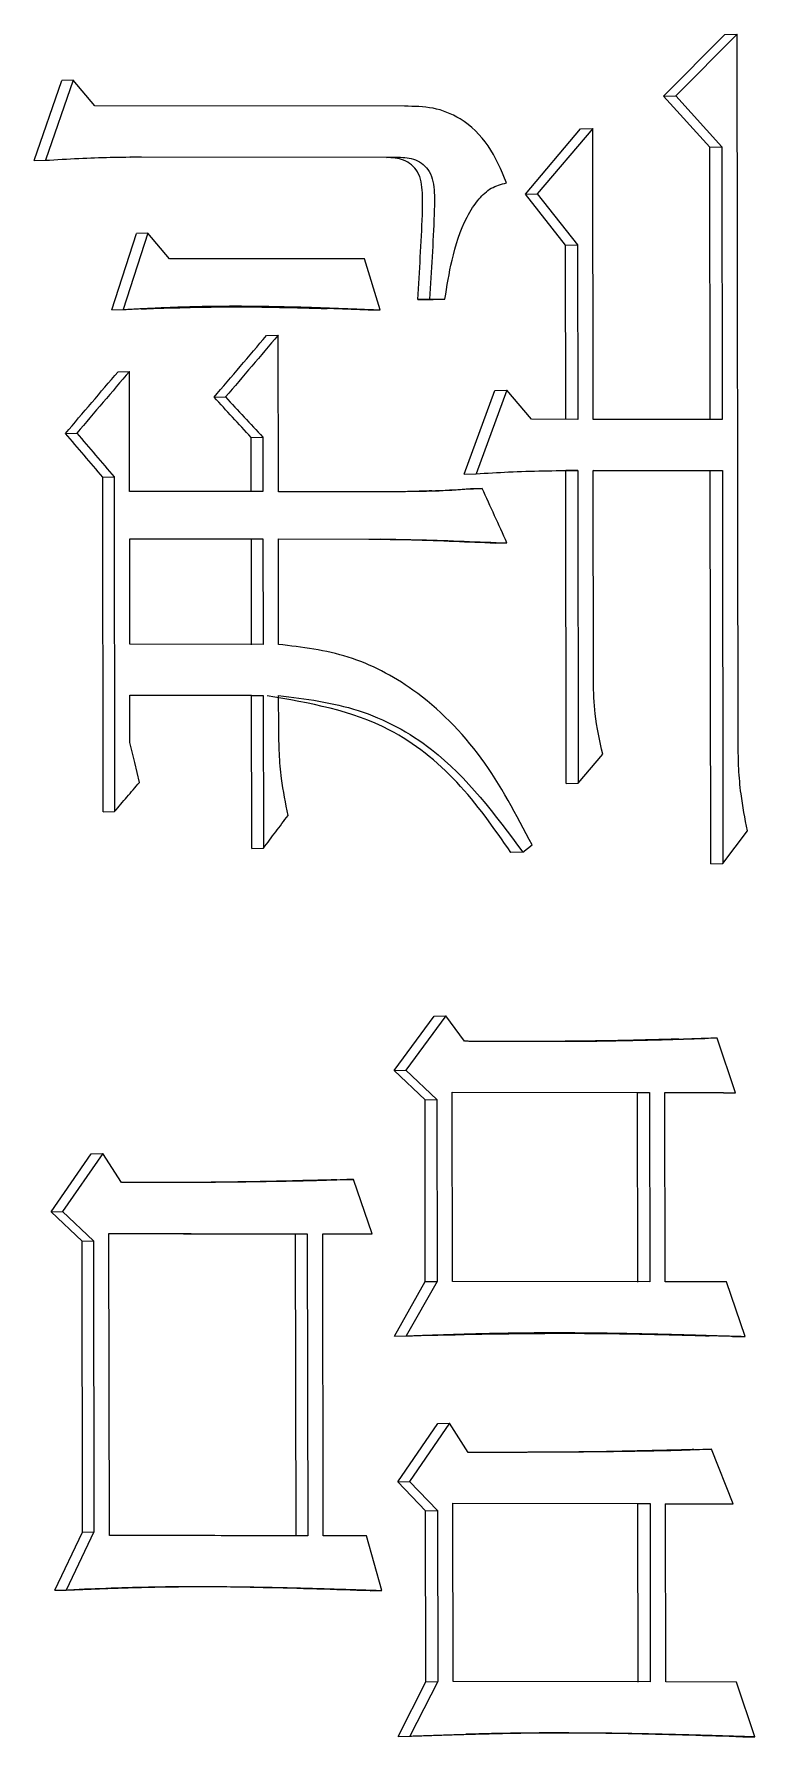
# Model space of a CAD drawing. Header units: millimetres. Extents: x 1726 to 4771, y 590 to 2743.
# Drawn here: x 3141.14 to 3143.28, y 936.04 to 941.1 of the extents above; entities that cross this region are included whole.
import ezdxf

# ---------------------------------------------------------------- set-up
doc = ezdxf.new("R2010")
doc.units = ezdxf.units.MM

msp = doc.modelspace()

# ---------------------------------------------------------------- linework, layer by layer
at = {"color": 7, "linetype": 'Continuous', "lineweight": 25}
for p, q in [((3143.006, 940.9156), (3143.1881, 941.0992)), ((3143.2243, 941.1), (3143.042, 940.9165)), ((3143.1881, 941.0992), (3143.2243, 941.1)), ((3143.2274, 938.9907), (3143.2243, 941.1)), ((3141.1359, 940.724), (3141.2184, 940.9618)), ((3141.2521, 940.9627), (3141.1694, 940.7248)), ((3141.2521, 940.9627), (3141.2184, 940.9618)), ((3141.3167, 940.8868), (3141.2521, 940.9627)), ((3143.006, 940.9156), (3143.042, 940.9165)), ((3143.143, 940.764), (3143.006, 940.9156)), ((3143.042, 940.9165), (3143.1792, 940.7648)), ((3142.2363, 940.8854), (3141.3167, 940.8868)), ((3142.5954, 940.6243), (3142.7596, 940.8187)), ((3142.7953, 940.8195), (3142.6308, 940.6251)), ((3142.7596, 940.8187), (3142.7953, 940.8195)), ((3142.7965, 939.9542), (3142.7953, 940.8195)), ((3143.143, 940.764), (3143.1792, 940.7648)), ((3143.1442, 939.9527), (3143.143, 940.764)), ((3143.1792, 940.7648), (3143.1803, 939.9535)), ((3141.1359, 940.724), (3141.1694, 940.7248)), ((3141.2562, 940.7298), (3141.2627, 940.73)), ((3141.4212, 940.7344), (3141.4551, 940.7352)), ((3142.1833, 940.7332), (3141.4212, 940.7344)), ((3141.4551, 940.7352), (3142.2182, 940.734)), ((3142.1834, 940.7332), (3142.2183, 940.734)), ((3142.5954, 940.6243), (3142.6308, 940.6251)), ((3142.7144, 940.4727), (3142.5954, 940.6243)), ((3142.6308, 940.6251), (3142.75, 940.4735)), ((3141.3667, 940.2801), (3141.44, 940.5072)), ((3141.4739, 940.508), (3141.4005, 940.281)), ((3141.4739, 940.508), (3141.44, 940.5072)), ((3141.5385, 940.4322), (3141.4739, 940.508)), ((3142.7144, 940.4727), (3142.75, 940.4735)), ((3142.7152, 939.9543), (3142.7144, 940.4727)), ((3142.75, 940.4735), (3142.7508, 939.9543)), ((3142.1638, 940.2798), (3142.1177, 940.4313)), ((3142.3105, 940.312), (3142.2755, 940.3111)), ((3142.3105, 940.312), (3142.3564, 940.3119)), ((3142.3213, 940.3111), (3142.3564, 940.3119)), ((3141.3667, 940.2801), (3141.4005, 940.281)), ((3142.129, 940.2789), (3142.0007, 940.2839)), ((3142.129, 940.2789), (3142.1638, 940.2798)), ((3141.8264, 940.2037), (3141.8608, 940.2045)), ((3141.8615, 939.7394), (3141.8608, 940.2045)), ((3141.3854, 940.0962), (3141.4192, 940.0971)), ((3141.4197, 939.7401), (3141.4192, 940.0971)), ((3142.4136, 939.7917), (3142.5048, 940.0403)), ((3142.5401, 940.0412), (3142.4488, 939.7925)), ((3142.5048, 940.0403), (3142.5401, 940.0412)), ((3142.6135, 939.9545), (3142.5401, 940.0412)), ((3141.6705, 940.0201), (3141.7047, 940.0209)), ((3142.7508, 939.9543), (3142.6135, 939.9545)), ((3143.1803, 939.9535), (3142.7965, 939.9542)), ((3141.2291, 939.9126), (3141.2628, 939.9134)), ((3141.7809, 939.9009), (3141.8153, 939.9017)), ((3141.7811, 939.7386), (3141.7809, 939.9009)), ((3141.8153, 939.9017), (3141.8155, 939.7395)), ((3142.4136, 939.7917), (3142.4488, 939.7925)), ((3142.5426, 939.7978), (3142.5591, 939.7984)), ((3142.751, 939.8028), (3142.7154, 939.802)), ((3142.7168, 938.8718), (3142.7154, 939.802)), ((3142.751, 939.8028), (3142.7523, 938.8726)), ((3142.7967, 939.8028), (3143.1806, 939.8021)), ((3142.7977, 939.1754), (3142.7967, 939.8028)), ((3143.1444, 939.8013), (3142.7967, 939.8019)), ((3143.1444, 939.8013), (3143.1806, 939.8021)), ((3143.1461, 938.633), (3143.1444, 939.8013)), ((3143.1806, 939.8021), (3143.1823, 938.6339)), ((3141.3398, 939.7826), (3141.3736, 939.7834)), ((3141.3412, 938.7874), (3141.3398, 939.7826)), ((3141.3736, 939.7834), (3141.375, 938.7883)), ((3141.8155, 939.7395), (3141.4197, 939.7401)), ((3142.1646, 939.7389), (3141.8615, 939.7394)), ((3142.432, 939.7484), (3142.4672, 939.7492)), ((3141.4204, 939.2858), (3141.4199, 939.5995)), ((3141.4199, 939.5995), (3141.8157, 939.5989)), ((3141.7813, 939.598), (3141.4199, 939.5986)), ((3141.7813, 939.598), (3141.8157, 939.5989)), ((3141.7818, 939.2843), (3141.7813, 939.598)), ((3141.8157, 939.5989), (3141.8161, 939.2852)), ((3141.8617, 939.5988), (3142.1648, 939.5983)), ((3141.8621, 939.2851), (3141.8617, 939.5988)), ((3142.13, 939.5975), (3141.8617, 939.5979)), ((3142.1648, 939.5983), (3142.13, 939.5975)), ((3142.5054, 939.586), (3142.5407, 939.5869)), ((3141.8161, 939.2852), (3141.4204, 939.2858)), ((3141.4206, 939.1343), (3141.8164, 939.1337)), ((3141.4208, 938.9937), (3141.4206, 939.1343)), ((3141.782, 939.1329), (3141.4206, 939.1335)), ((3141.782, 939.1329), (3141.8164, 939.1337)), ((3141.7827, 938.6786), (3141.782, 939.1329)), ((3141.8164, 939.1337), (3141.817, 938.6794)), ((3141.8625, 939.0363), (3141.8623, 939.1336)), ((3142.7523, 938.8726), (3142.8254, 938.959)), ((3142.7168, 938.8718), (3142.7523, 938.8726)), ((3141.3412, 938.7874), (3141.375, 938.7883)), ((3143.1823, 938.6339), (3143.2551, 938.7311)), ((3141.7827, 938.6786), (3141.817, 938.6794)), ((3142.5879, 938.6673), (3142.6153, 938.6889)), ((3142.5879, 938.6673), (3142.5525, 938.6665)), ((3143.1461, 938.633), (3143.1823, 938.6339)), ((3142.2056, 938.0181), (3142.3244, 938.1801)), ((3142.3595, 938.181), (3142.2405, 938.0189)), ((3142.3244, 938.1801), (3142.3595, 938.181)), ((3142.4146, 938.1052), (3142.3595, 938.181)), ((3143.0017, 938.1097), (3143.1286, 938.1139)), ((3143.1648, 938.1147), (3143.1286, 938.1139)), ((3143.2198, 937.9523), (3143.1648, 938.1147)), ((3142.2056, 938.0181), (3142.2405, 938.0189)), ((3142.2973, 937.9314), (3142.2056, 938.0181)), ((3142.2405, 938.0189), (3142.3323, 937.9322)), ((3142.2973, 937.9314), (3142.3323, 937.9322)), ((3142.2981, 937.3905), (3142.2973, 937.9314)), ((3142.3323, 937.9322), (3142.3331, 937.3914)), ((3142.379, 937.3913), (3142.3782, 937.9538)), ((3142.3782, 937.9538), (3142.964, 937.9528)), ((3142.9282, 937.952), (3142.3782, 937.9529)), ((3142.9282, 937.952), (3142.964, 937.9528)), ((3142.929, 937.3895), (3142.9282, 937.952)), ((3142.964, 937.9528), (3142.9648, 937.3903)), ((3143.0105, 937.3902), (3143.0097, 937.9527)), ((3143.0097, 937.9527), (3143.2198, 937.9523)), ((3143.1836, 937.9515), (3143.0097, 937.9518)), ((3143.1836, 937.9515), (3143.2198, 937.9523)), ((3141.1865, 937.5978), (3141.3059, 937.7707)), ((3141.3397, 937.7715), (3141.2201, 937.5987)), ((3141.3059, 937.7707), (3141.3397, 937.7715)), ((3141.3951, 937.6849), (3141.3397, 937.7715)), ((3142.0502, 937.6938), (3142.0849, 937.6947)), ((3142.1402, 937.5323), (3142.0849, 937.6947)), ((3141.1865, 937.5978), (3141.2201, 937.5987)), ((3141.2787, 937.5111), (3141.1865, 937.5978)), ((3141.2201, 937.5987), (3141.3124, 937.512)), ((3141.2787, 937.5111), (3141.3124, 937.512)), ((3141.2799, 936.6458), (3141.2787, 937.5111)), ((3141.3124, 937.512), (3141.3136, 936.6466)), ((3141.3597, 936.6357), (3141.3584, 937.5335)), ((3141.9128, 937.5318), (3141.9474, 937.5326)), ((3141.9141, 936.6349), (3141.9128, 937.5318)), ((3141.9474, 937.5326), (3141.9487, 936.6348)), ((3141.9933, 937.5325), (3142.1402, 937.5323)), ((3141.9946, 936.6347), (3141.9933, 937.5325)), ((3142.1055, 937.5315), (3141.9933, 937.5317)), ((3142.1402, 937.5323), (3142.1055, 937.5315)), ((3142.2067, 937.2284), (3142.2981, 937.3905)), ((3142.3331, 937.3914), (3142.2416, 937.2293)), ((3142.2981, 937.3905), (3142.3331, 937.3914)), ((3142.9648, 937.3903), (3142.379, 937.3913)), ((3143.1932, 937.3899), (3143.0105, 937.3902)), ((3143.2482, 937.2276), (3143.1932, 937.3899)), ((3142.2067, 937.2284), (3142.2416, 937.2293)), ((3143.212, 937.2267), (3143.2482, 937.2276)), ((3142.2165, 936.7957), (3142.3353, 936.9686)), ((3142.3704, 936.9695), (3142.2514, 936.7966)), ((3142.3353, 936.9686), (3142.3704, 936.9695)), ((3142.4255, 936.8828), (3142.3704, 936.9695)), ((3143.0726, 936.8906), (3143.1122, 936.8916)), ((3143.1122, 936.8916), (3143.1483, 936.8924)), ((3143.2124, 936.73), (3143.1483, 936.8924)), ((3142.2165, 936.7957), (3142.2514, 936.7966)), ((3142.2991, 936.7091), (3142.2165, 936.7957)), ((3142.2514, 936.7966), (3142.3341, 936.7099)), ((3142.2991, 936.7091), (3142.3341, 936.7099)), ((3142.2998, 936.2007), (3142.2991, 936.7091)), ((3142.3341, 936.7099), (3142.3349, 936.2015)), ((3142.3807, 936.2014), (3142.3799, 936.7315)), ((3142.3799, 936.7315), (3142.9658, 936.7305)), ((3142.9299, 936.7296), (3142.3799, 936.7306)), ((3142.9299, 936.7296), (3142.9658, 936.7305)), ((3142.9307, 936.1996), (3142.9299, 936.7296)), ((3142.9658, 936.7305), (3142.9666, 936.2004)), ((3143.0115, 936.7304), (3143.2124, 936.73)), ((3143.0123, 936.2004), (3143.0115, 936.7304)), ((3143.1762, 936.7292), (3143.0115, 936.7295)), ((3143.2124, 936.73), (3143.1762, 936.7292)), ((3141.1973, 936.4728), (3141.2799, 936.6458)), ((3141.3136, 936.6466), (3141.2309, 936.4737)), ((3141.2799, 936.6458), (3141.3136, 936.6466)), ((3142.1232, 936.6345), (3141.9946, 936.6347)), ((3142.1693, 936.4722), (3142.1232, 936.6345)), ((3141.1973, 936.4728), (3141.2309, 936.4737)), ((3142.1345, 936.4714), (3142.1693, 936.4722)), ((3142.2176, 936.0386), (3142.2998, 936.2007)), ((3142.3349, 936.2015), (3142.2525, 936.0394)), ((3142.2998, 936.2007), (3142.3349, 936.2015)), ((3142.9666, 936.2004), (3142.3807, 936.2014)), ((3143.2223, 936.2), (3143.0123, 936.2004)), ((3143.2773, 936.0376), (3143.2223, 936.2)), ((3142.2176, 936.0386), (3142.2525, 936.0394)), ((3143.241, 936.0368), (3143.2773, 936.0376))]:
    msp.add_line(p, q, dxfattribs=at)
at = {"color": 7, "linetype": 'Continuous', "lineweight": 25, "flags": 128}
msp.add_lwpolyline([(3141.4486, 938.8747), (3141.4347, 938.9342), (3141.4208, 938.9937)], dxfattribs=at)
at = {"color": 7, "linetype": 'Continuous', "lineweight": 25}
for points, knots in [([(3142.5392, 940.6577), (3142.5234, 940.6959), (3142.4925, 940.7709), (3142.4123, 940.849), (3142.3219, 940.8845), (3142.2648, 940.8851), (3142.2363, 940.8854)], [0, 0, 0, 0, 0.291536, 0.572529, 0.787239, 1, 1, 1, 1]), ([(3141.1694, 940.7248), (3141.2027, 940.7268), (3141.2669, 940.7308), (3141.3622, 940.7338), (3141.4241, 940.7347), (3141.4551, 940.7352)], [0, 0, 0, 0, 0.349386, 0.674644, 1, 1, 1, 1]), ([(3142.2755, 940.3111), (3142.2809, 940.3952), (3142.2877, 940.5011), (3142.2914, 940.627), (3142.2829, 940.6917), (3142.2353, 940.7305), (3142.2005, 940.7323), (3142.1833, 940.7332)], [0, 0, 0, 0, 0.512318, 0.645335, 0.776202, 0.889398, 1, 1, 1, 1]), ([(3142.2182, 940.734), (3142.2354, 940.7331), (3142.2702, 940.7313), (3142.3179, 940.6926), (3142.3264, 940.6278), (3142.3227, 940.502), (3142.3159, 940.396), (3142.3105, 940.312)], [0, 0, 0, 0, 0.110716, 0.223974, 0.35482, 0.487804, 1, 1, 1, 1]), ([(3142.3564, 940.3119), (3142.3626, 940.3505), (3142.376, 940.4342), (3142.4081, 940.5373), (3142.4527, 940.6074), (3142.4927, 940.6452), (3142.5236, 940.6535), (3142.5392, 940.6577)], [0, 0, 0, 0, 0.279047, 0.604417, 0.761098, 0.879545, 1, 1, 1, 1]), ([(3142.1177, 940.4313), (3142.0314, 940.4314), (3141.8386, 940.4317), (3141.6453, 940.432), (3141.5385, 940.4322)], [0, 0, 0, 0, 0.447226, 1, 1, 1, 1]), ([(3142.2755, 940.3111), (3142.2841, 940.3111), (3142.2993, 940.3111), (3142.3146, 940.3111), (3142.3213, 940.3111)], [0, 0, 0, 0, 0.56, 1, 1, 1, 1]), ([(3141.4005, 940.281), (3141.4065, 940.2813), (3141.4186, 940.2819), (3141.4366, 940.2828), (3141.4546, 940.2838), (3141.4727, 940.2847), (3141.4907, 940.2855), (3141.5088, 940.2864), (3141.5238, 940.287), (3141.5388, 940.2876), (3141.5539, 940.2882), (3141.59, 940.2895), (3141.6682, 940.2916), (3141.7644, 940.2918), (3141.8486, 940.2904), (3141.8906, 940.2894), (3141.9146, 940.2889), (3141.9387, 940.2882), (3141.9687, 940.2873), (3141.9987, 940.2863), (3142.0227, 940.2853), (3142.0407, 940.2846), (3142.0587, 940.2839), (3142.0737, 940.2834), (3142.0857, 940.2829), (3142.0947, 940.2826), (3142.1037, 940.2822), (3142.1127, 940.2819), (3142.1217, 940.2815), (3142.1307, 940.2812), (3142.1397, 940.2808), (3142.1472, 940.2805), (3142.1552, 940.2802), (3142.1603, 940.2799), (3142.1638, 940.2798)], [0, 0, 0, 0, 0.0236182, 0.0472364, 0.0708546, 0.0944727, 0.1180909, 0.1417091, 0.1653273, 0.1771364, 0.2007546, 0.2243728, 0.318848, 0.5078116, 0.6022856, 0.649522, 0.6731402, 0.6967584, 0.7439949, 0.7912315, 0.8148496, 0.8384678, 0.862086, 0.8857042, 0.8975133, 0.9093224, 0.9211315, 0.9329406, 0.9447496, 0.9565587, 0.9683678, 0.9801769, 0.9860815, 1, 1, 1, 1]), ([(3141.4538, 940.283), (3141.4537, 940.283), (3141.4537, 940.283), (3141.454, 940.283), (3141.4547, 940.283), (3141.4603, 940.2832), (3141.5517, 940.2861), (3141.7371, 940.2915), (3141.9123, 940.2865), (3142.0062, 940.2837)], [0, 0, 0, 0, 0.000499, 0.0023709, 0.0044597, 0.0095234, 0.0446911, 0.4879539, 1, 1, 1, 1]), ([(3141.6705, 940.0201), (3141.6965, 940.0507), (3141.7484, 940.1119), (3141.8004, 940.1731), (3141.8264, 940.2037)], [0, 0, 0, 0, 0.499998, 1, 1, 1, 1]), ([(3141.8608, 940.2045), (3141.8348, 940.1739), (3141.7828, 940.1127), (3141.7307, 940.0515), (3141.7047, 940.0209)], [0, 0, 0, 0, 0.5, 1, 1, 1, 1]), ([(3141.2291, 939.9126), (3141.2552, 939.9432), (3141.3073, 940.0044), (3141.3593, 940.0656), (3141.3854, 940.0962)], [0, 0, 0, 0, 0.499999, 1, 1, 1, 1]), ([(3141.4192, 940.0971), (3141.3931, 940.0664), (3141.341, 940.0052), (3141.2889, 939.944), (3141.2628, 939.9134)], [0, 0, 0, 0, 0.5, 1, 1, 1, 1]), ([(3141.7809, 939.9009), (3141.7625, 939.9208), (3141.7257, 939.9605), (3141.6889, 940.0002), (3141.6705, 940.0201)], [0, 0, 0, 0, 0.5, 1, 1, 1, 1]), ([(3141.7047, 940.0209), (3141.7231, 940.001), (3141.76, 939.9613), (3141.7968, 939.9216), (3141.8153, 939.9017)], [0, 0, 0, 0, 0.499996, 1, 1, 1, 1]), ([(3141.3398, 939.7826), (3141.3214, 939.8043), (3141.2845, 939.8476), (3141.2476, 939.8909), (3141.2291, 939.9126)], [0, 0, 0, 0, 0.5, 1, 1, 1, 1]), ([(3141.2628, 939.9134), (3141.2813, 939.8917), (3141.3182, 939.8484), (3141.3551, 939.8051), (3141.3736, 939.7834)], [0, 0, 0, 0, 0.4999962, 1, 1, 1, 1]), ([(3142.4488, 939.7925), (3142.4811, 939.7945), (3142.5476, 939.7985), (3142.6483, 939.8016), (3142.7168, 939.8024), (3142.751, 939.8028)], [0, 0, 0, 0, 0.320446, 0.660167, 1, 1, 1, 1]), ([(3142.4672, 939.7492), (3142.4328, 939.7467), (3142.3653, 939.7416), (3142.2643, 939.7393), (3142.1978, 939.739), (3142.1646, 939.7389)], [0, 0, 0, 0, 0.341779, 0.6707976, 1, 1, 1, 1]), ([(3142.3172, 939.7419), (3142.3073, 939.7415), (3142.2858, 939.7406), (3142.2557, 939.7397), (3142.2396, 939.7393)], [0, 0, 0, 0, 0.4628, 1, 1, 1, 1]), ([(3142.3168, 939.7421), (3142.3221, 939.7423), (3142.3605, 939.7436), (3142.3989, 939.7462), (3142.432, 939.7484)], [0, 0, 0, 0, 0.138043, 1, 1, 1, 1]), ([(3142.5407, 939.5869), (3142.5285, 939.6139), (3142.504, 939.668), (3142.4795, 939.7222), (3142.4672, 939.7492)], [0, 0, 0, 0, 0.499999, 1, 1, 1, 1]), ([(3142.5054, 939.586), (3142.4652, 939.5877), (3142.3825, 939.5911), (3142.2574, 939.5959), (3142.1724, 939.5969), (3142.13, 939.5975)], [0, 0, 0, 0, 0.321994, 0.660963, 1, 1, 1, 1]), ([(3142.1648, 939.5983), (3142.2051, 939.5978), (3142.288, 939.5968), (3142.4133, 939.592), (3142.4983, 939.5886), (3142.5407, 939.5869)], [0, 0, 0, 0, 0.321579, 0.660777, 1, 1, 1, 1]), ([(3142.6153, 938.6889), (3142.5689, 938.7781), (3142.4774, 938.9539), (3142.2861, 939.1472), (3142.0731, 939.26), (3141.9321, 939.2767), (3141.8621, 939.2851)], [0, 0, 0, 0, 0.289657, 0.571456, 0.787204, 1, 1, 1, 1]), ([(3142.5525, 938.6665), (3142.502, 938.7389), (3142.4025, 938.882), (3142.1625, 939.0745), (3141.9539, 939.1109), (3141.8279, 939.1328)], [0, 0, 0, 0, 0.28908, 0.570701, 1, 1, 1, 1]), ([(3141.8623, 939.1336), (3141.9422, 939.1235), (3142.1032, 939.103), (3142.372, 938.9589), (3142.5054, 938.7787), (3142.5879, 938.6673)], [0, 0, 0, 0, 0.2734639, 0.5510093, 1, 1, 1, 1]), ([(3142.8254, 938.959), (3142.8163, 938.9988), (3142.7999, 939.0699), (3142.7983, 939.1431), (3142.7977, 939.1754)], [0, 0, 0, 0, 0.558835, 1, 1, 1, 1]), ([(3141.8904, 938.7767), (3141.8832, 938.8131), (3141.8711, 938.874), (3141.8638, 938.9611), (3141.8629, 939.0112), (3141.8625, 939.0363)], [0, 0, 0, 0, 0.426096, 0.71242, 1, 1, 1, 1]), ([(3143.2551, 938.7311), (3143.248, 938.7675), (3143.236, 938.8285), (3143.2286, 938.9155), (3143.2278, 938.9656), (3143.2274, 938.9907)], [0, 0, 0, 0, 0.426056, 0.7124, 1, 1, 1, 1]), ([(3141.375, 938.7883), (3141.3873, 938.8027), (3141.4118, 938.8315), (3141.4364, 938.8603), (3141.4486, 938.8747)], [0, 0, 0, 0, 0.4999989, 1, 1, 1, 1]), ([(3141.817, 938.6794), (3141.8293, 938.6956), (3141.8537, 938.728), (3141.8782, 938.7604), (3141.8904, 938.7767)], [0, 0, 0, 0, 0.499998, 1, 1, 1, 1]), ([(3143.1648, 938.1147), (3143.1606, 938.1145), (3143.1481, 938.1141), (3143.1314, 938.1135), (3143.1148, 938.1129), (3143.0981, 938.1123), (3143.0773, 938.1116), (3143.0522, 938.1107), (3143.0272, 938.1099), (3143.0064, 938.1092), (3142.9772, 938.1084), (3142.923, 938.1069), (3142.8645, 938.1058), (3142.8186, 938.1052), (3142.7977, 938.1049), (3142.7768, 938.1047), (3142.7518, 938.1045), (3142.7267, 938.1044), (3142.7016, 938.1043), (3142.6765, 938.1042), (3142.6515, 938.1042), (3142.6306, 938.1042), (3142.6097, 938.1042), (3142.5888, 938.1043), (3142.5678, 938.1044), (3142.5511, 938.1044), (3142.5386, 938.1045), (3142.526, 938.1045), (3142.5135, 938.1046), (3142.5009, 938.1047), (3142.4884, 938.1047), (3142.4758, 938.1048), (3142.4633, 938.1049), (3142.4528, 938.1049), (3142.4444, 938.105), (3142.4392, 938.105), (3142.434, 938.105), (3142.4287, 938.1051), (3142.4219, 938.1051), (3142.4172, 938.1051), (3142.4146, 938.1052)], [0, 0, 0, 0, 0.016701, 0.0501031, 0.0668042, 0.0835052, 0.1169073, 0.1503094, 0.1837115, 0.2171136, 0.2338146, 0.3006189, 0.434229, 0.4676311, 0.4843322, 0.5177343, 0.5511364, 0.5845385, 0.6179406, 0.6513427, 0.6847448, 0.7181469, 0.7348479, 0.76825, 0.8016521, 0.8183532, 0.8350542, 0.8517553, 0.8684563, 0.8851574, 0.9018584, 0.9185594, 0.9352605, 0.9519615, 0.9603121, 0.9686626, 0.9728378, 0.9811884, 0.9895389, 1, 1, 1, 1]), ([(3143.0517, 938.1116), (3143.0517, 938.1116), (3143.0517, 938.1116), (3143.0506, 938.1116), (3143.0265, 938.1111), (3142.9203, 938.1081), (3142.7268, 938.1044), (3142.568, 938.1047), (3142.4671, 938.1048)], [0, 0, 0, 0, 0.002285, 0.006125, 0.01066, 0.17691, 0.476951, 1, 1, 1, 1]), ([(3142.0849, 937.6947), (3142.0583, 937.6936), (3142.025, 937.6923), (3141.985, 937.691), (3141.965, 937.6904), (3141.9249, 937.6894), (3141.8382, 937.6879), (3141.7448, 937.6863), (3141.6713, 937.6858), (3141.6479, 937.6857), (3141.6345, 937.6856), (3141.6245, 937.6855), (3141.6145, 937.6855), (3141.6045, 937.6854), (3141.5944, 937.6854), (3141.5844, 937.6853), (3141.5744, 937.6853), (3141.5644, 937.6853), (3141.5543, 937.6852), (3141.5443, 937.6852), (3141.5309, 937.6852), (3141.5176, 937.6851), (3141.5042, 937.6851), (3141.4942, 937.6851), (3141.4858, 937.6851), (3141.4791, 937.685), (3141.4741, 937.685), (3141.4691, 937.685), (3141.4641, 937.685), (3141.4574, 937.685), (3141.4507, 937.685), (3141.444, 937.685), (3141.439, 937.685), (3141.434, 937.685), (3141.4289, 937.685), (3141.4239, 937.685), (3141.4189, 937.685), (3141.4139, 937.6849), (3141.4089, 937.6849), (3141.4026, 937.6849), (3141.398, 937.6849), (3141.3951, 937.6849)], [0, 0, 0, 0, 0.11615, 0.145188, 0.174226, 0.203263, 0.319414, 0.551716, 0.609791, 0.638828, 0.653347, 0.667866, 0.682385, 0.696903, 0.711422, 0.725941, 0.74046, 0.754978, 0.769497, 0.784016, 0.798535, 0.827572, 0.842091, 0.85661, 0.871129, 0.878388, 0.885647, 0.892907, 0.900166, 0.907426, 0.921944, 0.929204, 0.936463, 0.943723, 0.950982, 0.958241, 0.965501, 0.97276, 0.98002, 0.987279, 1, 1, 1, 1]), ([(3142.0348, 937.6934), (3142.0348, 937.6934), (3142.0349, 937.6934), (3142.0346, 937.6934), (3142.0335, 937.6933), (3141.9696, 937.6918), (3141.7719, 937.6864), (3141.6203, 937.6856), (3141.5406, 937.6852)], [0, 0, 0, 0, 0.000108, 0.002793, 0.008406, 0.014957, 0.482211, 1, 1, 1, 1]), ([(3141.3584, 937.5335), (3141.4567, 937.5334), (3141.6532, 937.5331), (3141.8493, 937.5328), (3141.9474, 937.5326)], [0, 0, 0, 0, 0.4999959, 1, 1, 1, 1]), ([(3141.9128, 937.5318), (3141.8149, 937.5319), (3141.6303, 937.5322), (3141.4453, 937.5325), (3141.3584, 937.5327)], [0, 0, 0, 0, 0.5304302, 1, 1, 1, 1]), ([(3142.2416, 937.2293), (3142.2466, 937.2294), (3142.2539, 937.2297), (3142.2638, 937.23), (3142.2711, 937.2303), (3142.2785, 937.2306), (3142.2859, 937.2308), (3142.2933, 937.2311), (3142.3006, 937.2313), (3142.308, 937.2316), (3142.3154, 937.2318), (3142.3228, 937.2321), (3142.3301, 937.2323), (3142.3375, 937.2325), (3142.3449, 937.2328), (3142.3523, 937.233), (3142.3621, 937.2333), (3142.3719, 937.2337), (3142.3817, 937.234), (3142.3891, 937.2342), (3142.3965, 937.2344), (3142.4039, 937.2346), (3142.4112, 937.2349), (3142.4186, 937.2351), (3142.426, 937.2353), (3142.4333, 937.2355), (3142.4407, 937.2357), (3142.4481, 937.2359), (3142.4555, 937.2361), (3142.4653, 937.2363), (3142.4751, 937.2366), (3142.4849, 937.2368), (3142.4997, 937.2371), (3142.5316, 937.2378), (3142.5709, 937.2384), (3142.6053, 937.2387), (3142.6225, 937.2389), (3142.6323, 937.2389), (3142.6397, 937.239), (3142.647, 937.239), (3142.6544, 937.239), (3142.6618, 937.239), (3142.6691, 937.2391), (3142.6765, 937.2391), (3142.6863, 937.2391), (3142.6961, 937.2391), (3142.7059, 937.239), (3142.7133, 937.239), (3142.7207, 937.239), (3142.728, 937.239), (3142.7354, 937.2389), (3142.7428, 937.2389), (3142.7501, 937.2388), (3142.7575, 937.2388), (3142.7648, 937.2387), (3142.7722, 937.2386), (3142.7796, 937.2386), (3142.7869, 937.2385), (3142.7943, 937.2384), (3142.8016, 937.2383), (3142.8115, 937.2382), (3142.8213, 937.2381), (3142.8311, 937.238), (3142.8384, 937.2379), (3142.8458, 937.2378), (3142.8532, 937.2377), (3142.8605, 937.2375), (3142.8752, 937.2373), (3142.9071, 937.2367), (3142.9463, 937.2359), (3142.9806, 937.2351), (3142.9978, 937.2347), (3143.0076, 937.2345), (3143.0149, 937.2343), (3143.0223, 937.2341), (3143.0296, 937.2339), (3143.037, 937.2337), (3143.0443, 937.2335), (3143.0541, 937.2332), (3143.0639, 937.233), (3143.0737, 937.2327), (3143.0811, 937.2325), (3143.0884, 937.2323), (3143.0958, 937.2321), (3143.1031, 937.2319), (3143.1105, 937.2317), (3143.1178, 937.2315), (3143.1251, 937.2313), (3143.1325, 937.231), (3143.1398, 937.2308), (3143.1472, 937.2306), (3143.157, 937.2303), (3143.1668, 937.23), (3143.1765, 937.2297), (3143.1839, 937.2295), (3143.1912, 937.2293), (3143.1986, 937.2291), (3143.2059, 937.2288), (3143.2133, 937.2286), (3143.2206, 937.2284), (3143.2279, 937.2282), (3143.2371, 937.2279), (3143.2439, 937.2277), (3143.2482, 937.2276)], [0, 0, 0, 0, 0.014624, 0.021936, 0.029248, 0.036561, 0.043873, 0.051185, 0.058497, 0.065809, 0.073121, 0.080433, 0.087745, 0.095057, 0.102369, 0.109682, 0.116994, 0.131618, 0.13893, 0.146242, 0.153554, 0.160866, 0.168178, 0.17549, 0.182803, 0.190115, 0.197427, 0.204739, 0.212051, 0.219363, 0.233987, 0.241299, 0.248611, 0.27786, 0.336357, 0.365605, 0.38023, 0.387542, 0.394854, 0.402166, 0.409478, 0.41679, 0.424102, 0.431414, 0.438727, 0.453351, 0.460663, 0.467975, 0.475287, 0.482599, 0.489911, 0.497223, 0.504535, 0.511848, 0.51916, 0.526472, 0.533784, 0.541096, 0.548408, 0.55572, 0.563032, 0.577656, 0.584969, 0.592281, 0.599593, 0.606905, 0.614217, 0.621529, 0.650778, 0.709274, 0.738523, 0.753147, 0.760459, 0.767771, 0.775083, 0.782395, 0.789708, 0.79702, 0.804332, 0.818956, 0.826268, 0.83358, 0.840892, 0.848204, 0.855516, 0.862829, 0.870141, 0.877453, 0.884765, 0.892077, 0.899389, 0.906701, 0.921325, 0.928638, 0.93595, 0.943262, 0.950574, 0.957886, 0.965198, 0.97251, 0.979822, 0.987134, 1, 1, 1, 1]), ([(3142.2475, 937.2295), (3142.2475, 937.2295), (3142.2475, 937.2295), (3142.2484, 937.2295), (3142.2513, 937.2296), (3142.3891, 937.2331), (3142.6198, 937.2384), (3142.8807, 937.2361), (3143.0208, 937.2329), (3143.0867, 937.2311), (3143.1239, 937.23), (3143.1345, 937.2297), (3143.141, 937.2294)], [0, 0, 0, 0, 0.002284, 0.005504, 0.008666, 0.019216, 0.475905, 0.734426, 0.864118, 0.93608, 0.96091, 1, 1, 1, 1]), ([(3143.1483, 936.8924), (3143.1145, 936.891), (3143.0639, 936.8888), (3143.0047, 936.8874), (3142.9751, 936.8869), (3142.9455, 936.8864), (3142.8568, 936.8848), (3142.7679, 936.8838), (3142.6917, 936.8834), (3142.679, 936.8834), (3142.6663, 936.8833), (3142.6536, 936.8832), (3142.643, 936.8832), (3142.6324, 936.8832), (3142.6219, 936.8831), (3142.6092, 936.8831), (3142.5964, 936.883), (3142.5859, 936.883), (3142.5753, 936.883), (3142.5647, 936.883), (3142.552, 936.883), (3142.5414, 936.8829), (3142.5308, 936.8829), (3142.5202, 936.8829), (3142.5096, 936.8829), (3142.5011, 936.8829), (3142.4948, 936.8829), (3142.4884, 936.8829), (3142.4831, 936.8829), (3142.4778, 936.8829), (3142.4725, 936.8829), (3142.4662, 936.8829), (3142.4609, 936.8828), (3142.4556, 936.8828), (3142.4503, 936.8828), (3142.4439, 936.8828), (3142.4386, 936.8828), (3142.4325, 936.8828), (3142.4285, 936.8828), (3142.4255, 936.8828)], [0, 0, 0, 0, 0.14049, 0.210735, 0.245858, 0.263419, 0.333664, 0.614647, 0.632209, 0.64977, 0.667331, 0.684892, 0.702453, 0.711234, 0.728795, 0.746356, 0.763918, 0.781479, 0.790259, 0.80782, 0.825382, 0.842943, 0.851723, 0.869285, 0.886846, 0.895626, 0.904407, 0.913188, 0.921968, 0.926359, 0.935139, 0.94392, 0.9527, 0.957091, 0.965871, 0.974652, 0.983432, 0.987823, 1, 1, 1, 1]), ([(3143.0961, 936.8911), (3143.0961, 936.8911), (3143.0961, 936.8911), (3143.0956, 936.8911), (3143.0933, 936.8911), (3143.0161, 936.8892), (3142.8352, 936.8843), (3142.6792, 936.8835), (3142.5954, 936.883)], [0, 0, 0, 0, 0.001506, 0.003997, 0.009487, 0.024244, 0.475422, 1, 1, 1, 1]), ([(3141.9487, 936.6348), (3141.8506, 936.635), (3141.6545, 936.6353), (3141.458, 936.6356), (3141.3597, 936.6357)], [0, 0, 0, 0, 0.499996, 1, 1, 1, 1]), ([(3141.2309, 936.4737), (3141.2375, 936.4739), (3141.2508, 936.4745), (3141.2674, 936.4751), (3141.2841, 936.4758), (3141.2973, 936.4763), (3141.3139, 936.477), (3141.3272, 936.4775), (3141.3438, 936.4781), (3141.3571, 936.4786), (3141.3737, 936.4792), (3141.387, 936.4796), (3141.4036, 936.4801), (3141.4169, 936.4806), (3141.4335, 936.4811), (3141.4468, 936.4814), (3141.4634, 936.4818), (3141.4767, 936.4822), (3141.4933, 936.4825), (3141.5065, 936.4828), (3141.5198, 936.483), (3141.5331, 936.4832), (3141.5464, 936.4834), (3141.563, 936.4836), (3141.5762, 936.4837), (3141.5928, 936.4838), (3141.6061, 936.4839), (3141.6227, 936.484), (3141.636, 936.484), (3141.6526, 936.484), (3141.6658, 936.4839), (3141.6824, 936.4839), (3141.7189, 936.4836), (3141.7654, 936.4831), (3141.8118, 936.4823), (3141.8383, 936.4818), (3141.8549, 936.4815), (3141.8714, 936.4811), (3141.8847, 936.4808), (3141.9012, 936.4804), (3141.9145, 936.48), (3141.9311, 936.4796), (3141.9443, 936.4793), (3141.9609, 936.4788), (3141.9741, 936.4784), (3141.9907, 936.4779), (3142.0039, 936.4775), (3142.0205, 936.477), (3142.0337, 936.4766), (3142.047, 936.4762), (3142.0602, 936.4758), (3142.0734, 936.4754), (3142.09, 936.4748), (3142.1032, 936.4744), (3142.1198, 936.4739), (3142.133, 936.4734), (3142.1506, 936.4728), (3142.1616, 936.4725), (3142.1693, 936.4722)], [0, 0, 0, 0, 0.021203, 0.042406, 0.053008, 0.074211, 0.084813, 0.106016, 0.116618, 0.137821, 0.148423, 0.169626, 0.180228, 0.201431, 0.212032, 0.233236, 0.243837, 0.265041, 0.275642, 0.296845, 0.307447, 0.318049, 0.339252, 0.349854, 0.371057, 0.381658, 0.402862, 0.413463, 0.434667, 0.445268, 0.466472, 0.477073, 0.498276, 0.58309, 0.625497, 0.6467, 0.667903, 0.678505, 0.699708, 0.71031, 0.731513, 0.742114, 0.763318, 0.773919, 0.795123, 0.805724, 0.826927, 0.837529, 0.858732, 0.869334, 0.879936, 0.901139, 0.91174, 0.932944, 0.943545, 0.964749, 0.97535, 1, 1, 1, 1]), ([(3142.1345, 936.4714), (3142.0286, 936.4748), (3141.8198, 936.4817), (3141.5262, 936.4851), (3141.3386, 936.4779), (3141.2542, 936.4746)], [0, 0, 0, 0, 0.3616438, 0.712914, 1, 1, 1, 1]), ([(3142.2525, 936.0394), (3142.2592, 936.0396), (3142.2692, 936.04), (3142.2825, 936.0404), (3142.2925, 936.0407), (3142.3025, 936.0411), (3142.3125, 936.0414), (3142.3225, 936.0417), (3142.3325, 936.042), (3142.3425, 936.0424), (3142.3525, 936.0427), (3142.3625, 936.043), (3142.3725, 936.0433), (3142.3858, 936.0437), (3142.3991, 936.0441), (3142.4125, 936.0445), (3142.4225, 936.0448), (3142.4324, 936.0451), (3142.4458, 936.0455), (3142.4624, 936.0459), (3142.4824, 936.0464), (3142.5024, 936.0469), (3142.5224, 936.0473), (3142.5423, 936.0478), (3142.5623, 936.0481), (3142.5823, 936.0485), (3142.6022, 936.0487), (3142.6222, 936.049), (3142.6422, 936.0492), (3142.6622, 936.0493), (3142.6888, 936.0495), (3142.7154, 936.0495), (3142.742, 936.0494), (3142.7819, 936.0493), (3142.8418, 936.0488), (3142.9016, 936.0478), (3142.9481, 936.0469), (3142.9813, 936.0462), (3143.0146, 936.0453), (3143.0411, 936.0446), (3143.061, 936.0441), (3143.0776, 936.0437), (3143.0909, 936.0433), (3143.1009, 936.043), (3143.1108, 936.0428), (3143.1208, 936.0425), (3143.1308, 936.0422), (3143.1407, 936.0419), (3143.1507, 936.0416), (3143.1639, 936.0412), (3143.1772, 936.0408), (3143.1905, 936.0404), (3143.1988, 936.0401), (3143.2054, 936.0399), (3143.2104, 936.0397), (3143.2154, 936.0396), (3143.2203, 936.0394), (3143.2253, 936.0393), (3143.2319, 936.0391), (3143.2386, 936.0389), (3143.2452, 936.0387), (3143.2502, 936.0385), (3143.2552, 936.0383), (3143.2601, 936.0382), (3143.2651, 936.038), (3143.2708, 936.0378), (3143.2749, 936.0377), (3143.2773, 936.0376)], [0, 0, 0, 0, 0.019469, 0.029204, 0.038938, 0.048673, 0.058408, 0.068142, 0.077877, 0.087611, 0.097346, 0.107081, 0.116815, 0.12655, 0.146019, 0.155754, 0.165488, 0.175223, 0.184958, 0.204427, 0.223896, 0.243365, 0.262835, 0.282304, 0.301773, 0.321242, 0.340712, 0.360181, 0.37965, 0.399119, 0.418589, 0.457527, 0.476996, 0.496466, 0.574343, 0.65222, 0.67169, 0.710628, 0.749567, 0.769036, 0.788505, 0.807974, 0.817709, 0.827444, 0.837178, 0.846913, 0.856647, 0.866382, 0.876117, 0.885851, 0.90532, 0.915055, 0.92479, 0.929657, 0.934524, 0.939392, 0.944259, 0.949126, 0.953994, 0.963728, 0.968595, 0.973463, 0.97833, 0.983197, 0.988065, 0.992932, 1, 1, 1, 1]), ([(3143.241, 936.0368), (3143.1349, 936.0401), (3142.9117, 936.0471), (3142.6375, 936.0502), (3142.4696, 936.046), (3142.4192, 936.0447)], [0, 0, 0, 0, 0.3882519, 0.8162829, 1, 1, 1, 1])]:
    msp.add_open_spline(points, degree=3, knots=knots, dxfattribs=at)

doc.saveas('drawing.dxf')
